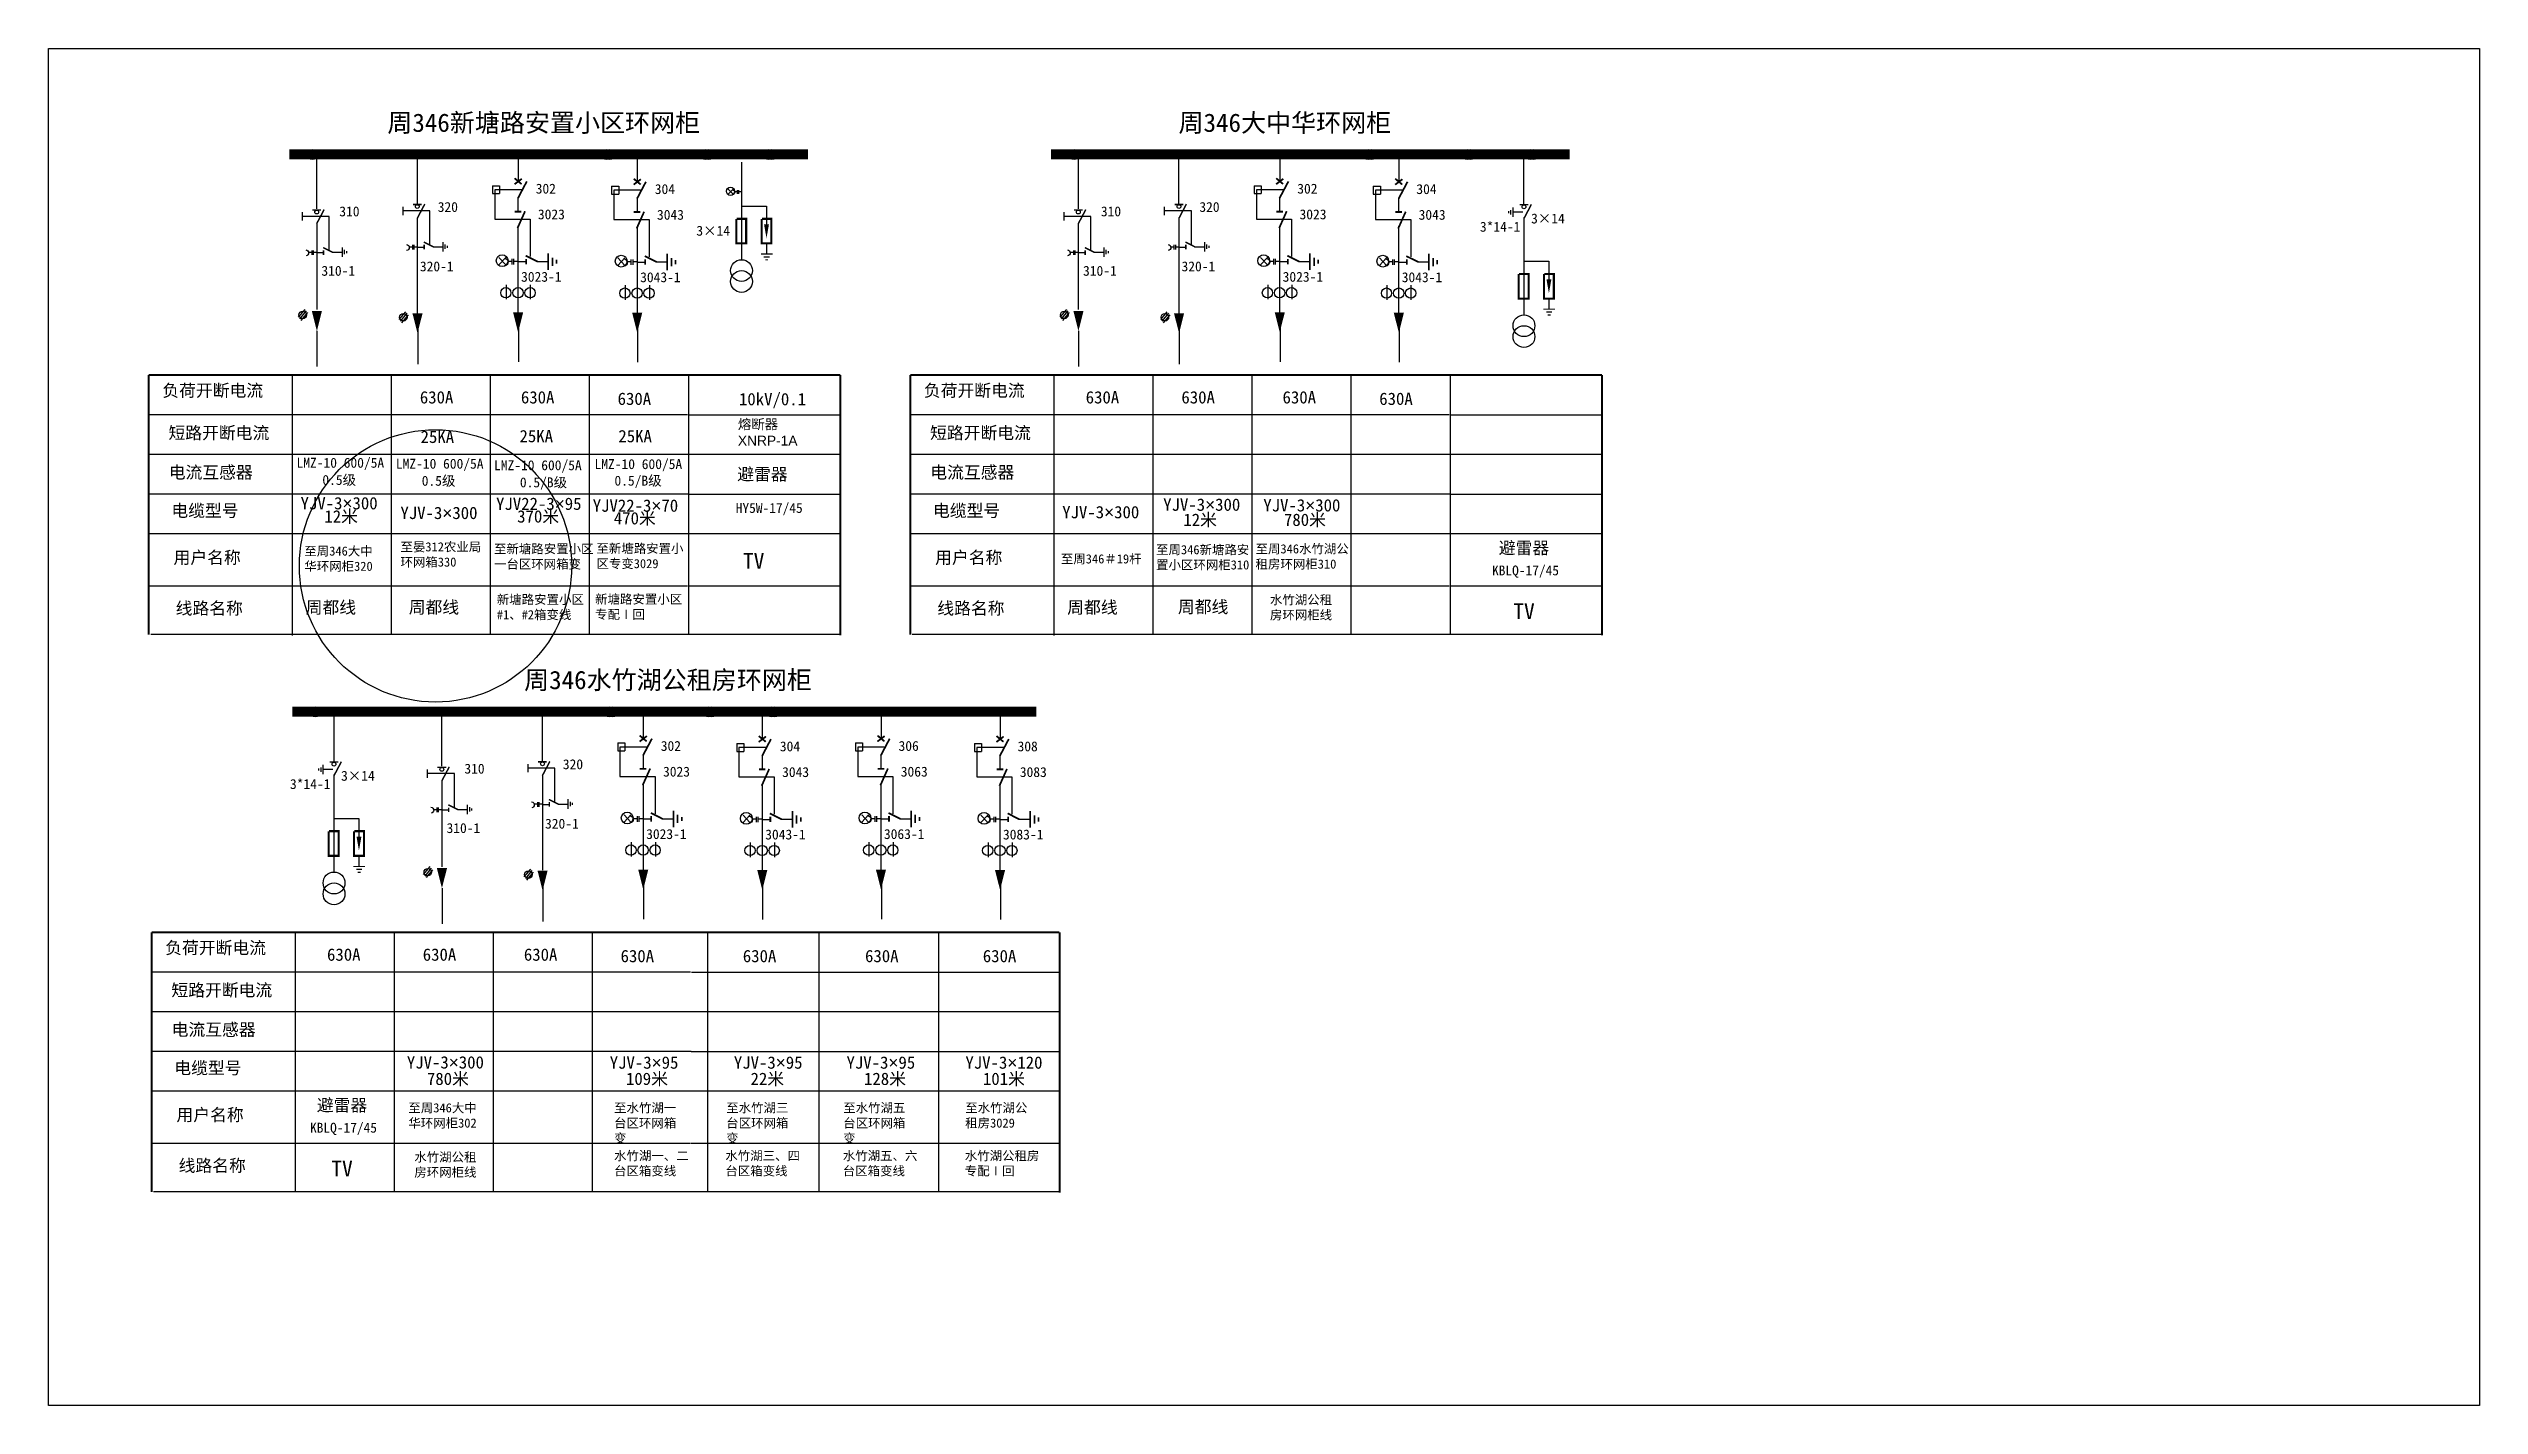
# Model space of a CAD drawing. Extents: x 131 to 517, y -365 to -150.
import ezdxf

# ---------------------------------------------------------------- set-up
doc = ezdxf.new("R2010")
doc.units = 0
doc.header["$LTSCALE"] = 0.774411
doc.linetypes.add('ACAD_ISO02W100', pattern=[15, 12, -3])
doc.layers.get('0').update_dxf_attribs({"linetype": 'CONTINUOUS'})
doc.layers.add('1', color=7, linetype='CONTINUOUS')
doc.styles.get("Standard").update_dxf_attribs({"font": '', "height": 2.5})
doc.styles.add('字体', font='', dxfattribs={"height": 2.5})
doc.styles.get('Standard').set_extended_font_data('SimSun')
doc.styles.get('字体').set_extended_font_data('KaiTi_GB2312')

# ---------------------------------------------------------------- blocks, each defined once
blk = doc.blocks.new('JD')
for points in [[(-2, 0.2), (-2, -0.2), (2, 0.2), (2, -0.2)], [(1, -1.2), (1, -0.8), (-1, -1.2), (-1, -0.8)], [(-0.5, -1.8), (-0.5, -2.2), (0.5, -1.8), (0.5, -2.2)]]:
    blk.add_trace(points)

msp = doc.modelspace()

# ---------------------------------------------------------------- linework, layer by layer
at = {"color": 0, "linetype": 'Continuous'}
for p, q in [((173.85, -175.02), (173.85, -167.04)), ((205.86, -170.58), (205.86, -167.09)), ((224.76, -170.65), (224.76, -167.16)), ((294.72, -175.02), (294.72, -167.04)), ((326.74, -170.58), (326.74, -167.09)), ((345.63, -170.65), (345.63, -167.16)), ((239.91, -171.86), (239.15, -172.68)), ((239.15, -171.86), (239.91, -172.68)), ((363.04, -175.7), (363.04, -175.38)), ((363.38, -175.9), (363.38, -175.21)), ((363.73, -176.28), (363.73, -174.79)), ((177.87, -181.13), (177.87, -182.63)), ((193.84, -180.27), (193.84, -181.76)), ((194.18, -180.65), (194.18, -181.34)), ((194.53, -180.85), (194.53, -181.17)), ((298.74, -181.13), (298.74, -182.63)), ((314.71, -180.27), (314.71, -181.76)), ((315.06, -180.65), (315.06, -181.34)), ((315.4, -180.85), (315.4, -181.17)), ((178.21, -181.52), (178.21, -182.21)), ((178.56, -181.72), (178.56, -182.04)), ((203.84, -182.73), (202.76, -183.9)), ((202.76, -182.73), (203.84, -183.9)), ((221.65, -182.8), (222.74, -183.97)), ((222.74, -182.8), (221.65, -183.97)), ((299.09, -181.52), (299.09, -182.21)), ((299.43, -181.72), (299.43, -182.04)), ((324.72, -182.73), (323.63, -183.9)), ((323.63, -182.73), (324.72, -183.9)), ((342.53, -182.8), (343.61, -183.97)), ((343.61, -182.8), (342.53, -183.97)), ((173.87, -194.38), (173.87, -200)), ((189.86, -194.04), (189.86, -199.66)), ((205.86, -193.67), (205.86, -199.29)), ((224.76, -193.74), (224.76, -199.36)), ((294.75, -194.38), (294.75, -200)), ((310.74, -194.04), (310.74, -199.66)), ((326.74, -193.67), (326.74, -199.29)), ((345.63, -193.74), (345.63, -199.36)), ((147.16, -207.66), (232.69, -207.66)), ((232.83, -207.69), (256.83, -207.69)), ((268.04, -207.66), (353.57, -207.66)), ((353.71, -207.69), (377.7, -207.69)), ((147.16, -213.95), (232.78, -213.95)), ((232.83, -213.95), (256.82, -213.95)), ((268.04, -213.95), (353.66, -213.95)), ((353.7, -213.95), (377.69, -213.95)), ((147.16, -220.24), (232.8, -220.24)), ((232.83, -220.28), (256.82, -220.28)), ((268.04, -220.24), (353.67, -220.24)), ((353.7, -220.28), (377.69, -220.28)), ((147.16, -226.53), (256.94, -226.53)), ((268.04, -226.53), (377.82, -226.53)), ((147.16, -234.82), (232.69, -234.82)), ((232.81, -234.83), (256.8, -234.83)), ((268.04, -234.82), (353.57, -234.82)), ((353.68, -234.83), (377.67, -234.83)), ((147.49, -242.49), (256.94, -242.49)), ((268.36, -242.49), (377.82, -242.49)), ((193.7, -263.47), (193.7, -255.49)), ((225.72, -259.04), (225.72, -255.54)), ((244.61, -259.11), (244.61, -255.61)), ((263.45, -259.04), (263.45, -255.54)), ((282.35, -259.11), (282.35, -255.61)), ((174.17, -264.15), (174.17, -263.83)), ((174.52, -264.35), (174.52, -263.66)), ((174.86, -264.73), (174.86, -263.24)), ((197.72, -269.58), (197.72, -271.08)), ((198.07, -269.97), (198.07, -270.66)), ((213.69, -268.72), (213.69, -270.21)), ((214.04, -269.1), (214.04, -269.8)), ((214.38, -269.3), (214.38, -269.62)), ((198.41, -270.17), (198.41, -270.49)), ((223.7, -271.18), (222.61, -272.35)), ((222.61, -271.18), (223.7, -272.35)), ((241.51, -271.25), (242.59, -272.42)), ((242.59, -271.25), (241.51, -272.42)), ((261.43, -271.18), (260.34, -272.35)), ((260.34, -271.18), (261.43, -272.35)), ((279.24, -271.25), (280.33, -272.42)), ((280.33, -271.25), (279.24, -272.42)), ((193.73, -282.83), (193.73, -288.46)), ((209.72, -282.49), (209.72, -288.11)), ((225.72, -282.12), (225.72, -287.74)), ((244.61, -282.19), (244.61, -287.81)), ((263.45, -282.12), (263.45, -287.74)), ((282.35, -282.19), (282.35, -287.81)), ((147.63, -296.11), (233.16, -296.11)), ((233.3, -296.14), (291.75, -296.14)), ((147.63, -302.4), (233.25, -302.4)), ((233.29, -302.4), (291.75, -302.4)), ((147.63, -308.69), (233.26, -308.69)), ((233.29, -308.73), (291.75, -308.73)), ((147.63, -314.98), (291.75, -314.98)), ((147.63, -323.27), (233.16, -323.27)), ((233.27, -323.28), (291.75, -323.28)), ((147.95, -330.94), (291.6, -330.94))]:
    msp.add_line(p, q, dxfattribs=at)
at = {"color": 0}
for p, q in [((189.76, -167), (189.76, -174.28)), ((241.23, -167.6), (241.23, -183.15)), ((310.63, -167), (310.63, -174.28)), ((365.39, -167.04), (365.39, -174.32)), ((201.74, -171.33), (201.74, -172.59)), ((201.74, -171.33), (202.87, -171.33)), ((201.74, -172.59), (202.87, -172.59)), ((206.34, -171.98), (202.1, -171.98)), ((202.1, -171.98), (202.1, -176.62)), ((202.87, -171.33), (202.87, -172.59)), ((205.77, -173.25), (205.77, -175.36)), ((220.64, -171.4), (221.77, -171.4)), ((220.64, -171.4), (220.64, -172.65)), ((220.64, -172.65), (221.77, -172.65)), ((221, -172.05), (221, -176.69)), ((225.23, -172.05), (221, -172.05)), ((221.77, -171.4), (221.77, -172.65)), ((224.67, -173.32), (224.67, -175.43)), ((322.62, -171.33), (322.62, -172.59)), ((322.62, -171.33), (323.75, -171.33)), ((322.62, -172.59), (323.75, -172.59)), ((327.21, -171.98), (322.98, -171.98)), ((322.98, -171.98), (322.98, -176.62)), ((323.75, -171.33), (323.75, -172.59)), ((326.64, -173.25), (326.64, -175.36)), ((341.51, -171.4), (342.65, -171.4)), ((341.51, -171.4), (341.51, -172.65)), ((341.51, -172.65), (342.65, -172.65)), ((341.87, -172.05), (341.87, -176.69)), ((346.11, -172.05), (341.87, -172.05)), ((342.65, -171.4), (342.65, -172.65)), ((345.54, -173.32), (345.54, -175.43)), ((173.83, -177.29), (173.83, -190.99)), ((189.8, -176.43), (189.8, -191.54)), ((202.1, -176.62), (207.69, -176.62)), ((207.69, -176.62), (207.69, -182.56)), ((221, -176.69), (226.58, -176.69)), ((226.58, -176.69), (226.58, -182.63)), ((241.21, -174.58), (245.22, -174.58)), ((245.22, -174.58), (245.22, -177.51)), ((294.71, -177.29), (294.71, -190.99)), ((310.68, -176.43), (310.68, -191.54)), ((322.98, -176.62), (328.56, -176.62)), ((328.56, -176.62), (328.56, -182.56)), ((341.87, -176.69), (347.46, -176.69)), ((347.46, -176.69), (347.46, -182.63)), ((365.25, -175.51), (363.77, -175.51)), ((365.41, -176.35), (365.41, -191.89)), ((189.8, -181.07), (190.89, -181.07)), ((192.31, -181.04), (193.8, -181.04)), ((205.77, -177.7), (205.77, -191.51)), ((224.67, -177.77), (224.67, -191.58)), ((245.22, -180.59), (245.22, -182.11)), ((310.68, -181.07), (311.77, -181.07)), ((313.19, -181.04), (314.67, -181.04)), ((326.64, -177.7), (326.64, -191.51)), ((345.54, -177.77), (345.54, -191.58)), ((173.83, -181.93), (174.92, -181.93)), ((176.34, -181.9), (177.83, -181.9)), ((205.77, -183.38), (207.08, -183.38)), ((208.78, -183.34), (210.56, -183.34)), ((224.67, -183.44), (225.97, -183.44)), ((227.68, -183.41), (229.46, -183.41)), ((294.71, -181.93), (295.8, -181.93)), ((297.22, -181.9), (298.7, -181.9)), ((326.64, -183.38), (327.95, -183.38)), ((329.66, -183.34), (331.43, -183.34)), ((345.54, -183.44), (346.85, -183.44)), ((348.55, -183.41), (350.33, -183.41)), ((365.39, -183.33), (369.4, -183.33)), ((369.4, -183.33), (369.4, -186.26)), ((203.89, -187.06), (203.89, -189.36)), ((207.73, -187.06), (207.73, -189.36)), ((222.79, -187.13), (222.79, -189.43)), ((226.63, -187.13), (226.63, -189.43)), ((324.77, -187.06), (324.77, -189.36)), ((328.6, -187.06), (328.6, -189.36)), ((343.66, -187.13), (343.66, -189.43)), ((347.5, -187.13), (347.5, -189.43)), ((171.93, -190.95), (170.89, -192.2)), ((172.17, -191.2), (171.12, -192.45)), ((172.37, -191.45), (171.33, -192.7)), ((187.91, -191.33), (186.86, -192.58)), ((188.14, -191.57), (187.09, -192.82)), ((188.34, -191.83), (187.3, -193.08)), ((292.81, -190.95), (291.77, -192.2)), ((293.04, -191.2), (292, -192.45)), ((293.25, -191.45), (292.2, -192.7)), ((308.78, -191.33), (307.74, -192.58)), ((309.01, -191.57), (307.97, -192.82)), ((309.22, -191.83), (308.17, -193.08)), ((369.4, -189.34), (369.4, -190.85)), ((169.93, -201.37), (169.93, -242.74)), ((169.93, -201.37), (169.93, -242.48)), ((185.65, -201.37), (185.65, -242.47)), ((201.38, -201.37), (201.38, -242.47)), ((217.1, -201.37), (217.1, -220.25)), ((232.83, -201.37), (232.83, -242.44)), ((290.8, -201.37), (290.8, -242.74)), ((290.8, -201.37), (290.8, -242.48)), ((306.53, -201.37), (306.53, -242.47)), ((322.25, -201.37), (322.25, -242.47)), ((337.98, -201.37), (337.98, -220.25)), ((353.7, -201.37), (353.7, -242.44)), ((217.1, -220.25), (217.1, -242.47)), ((337.98, -220.25), (337.98, -242.47)), ((176.53, -255.49), (176.53, -262.77)), ((209.61, -255.45), (209.61, -262.73)), ((221.6, -259.78), (221.6, -261.04)), ((221.6, -259.78), (222.73, -259.78)), ((221.6, -261.04), (222.73, -261.04)), ((226.19, -260.43), (221.96, -260.43)), ((221.96, -260.43), (221.96, -265.08)), ((222.73, -259.78), (222.73, -261.04)), ((225.62, -261.7), (225.62, -263.82)), ((240.49, -259.85), (241.63, -259.85)), ((240.49, -259.85), (240.49, -261.11)), ((240.49, -261.11), (241.63, -261.11)), ((240.85, -260.5), (240.85, -265.15)), ((245.09, -260.5), (240.85, -260.5)), ((241.63, -259.85), (241.63, -261.11)), ((244.52, -261.77), (244.52, -263.89)), ((259.33, -259.78), (259.33, -261.04)), ((259.33, -259.78), (260.46, -259.78)), ((259.33, -261.04), (260.46, -261.04)), ((263.92, -260.43), (259.69, -260.43)), ((259.69, -260.43), (259.69, -265.08)), ((260.46, -259.78), (260.46, -261.04)), ((263.36, -261.7), (263.36, -263.82)), ((278.23, -259.85), (279.36, -259.85)), ((278.23, -259.85), (278.23, -261.11)), ((278.23, -261.11), (279.36, -261.11)), ((278.59, -260.5), (278.59, -265.15)), ((282.82, -260.5), (278.59, -260.5)), ((279.36, -259.85), (279.36, -261.11)), ((282.25, -261.77), (282.25, -263.89)), ((176.39, -263.96), (174.91, -263.96)), ((176.54, -264.8), (176.54, -280.34)), ((193.69, -265.74), (193.69, -279.44)), ((209.66, -264.88), (209.66, -279.99)), ((221.96, -265.08), (227.54, -265.08)), ((225.62, -266.16), (225.62, -279.96)), ((227.54, -265.08), (227.54, -271.02)), ((240.85, -265.15), (246.44, -265.15)), ((246.44, -265.15), (246.44, -271.09)), ((259.69, -265.08), (265.27, -265.08)), ((263.36, -266.16), (263.36, -279.96)), ((265.27, -265.08), (265.27, -271.02)), ((278.59, -265.15), (284.17, -265.15)), ((284.17, -265.15), (284.17, -271.09)), ((209.66, -269.52), (210.75, -269.52)), ((212.17, -269.49), (213.65, -269.49)), ((244.52, -266.23), (244.52, -280.03)), ((282.25, -266.23), (282.25, -280.03)), ((176.53, -271.78), (180.54, -271.78)), ((180.54, -271.78), (180.54, -274.71)), ((193.69, -270.38), (194.78, -270.38)), ((196.2, -270.35), (197.68, -270.35)), ((225.62, -271.83), (226.93, -271.83)), ((228.63, -271.79), (230.41, -271.79)), ((244.52, -271.9), (245.83, -271.9)), ((247.53, -271.86), (249.31, -271.86)), ((263.36, -271.83), (264.66, -271.83)), ((266.37, -271.79), (268.15, -271.79)), ((282.25, -271.9), (283.56, -271.9)), ((285.26, -271.86), (287.04, -271.86)), ((223.75, -275.51), (223.75, -277.81)), ((227.58, -275.51), (227.58, -277.81)), ((242.64, -275.58), (242.64, -277.88)), ((246.48, -275.58), (246.48, -277.88)), ((261.48, -275.51), (261.48, -277.81)), ((265.31, -275.51), (265.31, -277.81)), ((280.38, -275.58), (280.38, -277.88)), ((284.21, -275.58), (284.21, -277.88)), ((180.54, -277.79), (180.54, -279.3)), ((191.79, -279.4), (190.75, -280.65)), ((192.02, -279.65), (190.98, -280.9)), ((192.23, -279.91), (191.18, -281.15)), ((207.76, -279.78), (206.72, -281.03)), ((207.99, -280.02), (206.95, -281.27)), ((208.2, -280.28), (207.15, -281.53)), ((170.39, -289.82), (170.39, -330.94)), ((170.39, -289.82), (170.39, -330.93)), ((186.12, -289.82), (186.12, -330.92)), ((201.84, -289.82), (201.84, -330.92)), ((217.56, -289.82), (217.56, -308.7)), ((235.88, -289.82), (235.88, -330.89)), ((253.55, -289.82), (253.55, -330.89)), ((272.52, -289.82), (272.52, -330.89)), ((217.56, -308.7), (217.56, -330.92))]:
    msp.add_line(p, q, dxfattribs=at)
at = {"color": 0, "linetype": 'Continuous'}
msp.add_lwpolyline([(131.28, -149.57), (517.07, -149.57), (517.07, -364.91), (131.28, -364.91)], close=True, dxfattribs=at)
at = {"color": 0}
for points, const_width in [([(169.51, -166.36), (251.81, -166.36)], 1.57), ([(290.38, -166.36), (372.68, -166.36)], 1.57), ([(205.23, -171.09), (206.38, -170.23)], 0.283), ([(205.24, -170.15), (206.35, -171.07)], 0.283), ([(205.77, -173.32), (207.18, -170.64)], 0.283), ([(224.13, -171.16), (225.28, -170.3)], 0.283), ([(224.14, -170.22), (225.25, -171.14)], 0.283), ([(224.67, -173.39), (226.08, -170.71)], 0.283), ([(326.1, -171.09), (327.25, -170.23)], 0.283), ([(326.12, -170.15), (327.22, -171.07)], 0.283), ([(326.64, -173.32), (328.06, -170.64)], 0.283), ([(345, -171.16), (346.15, -170.3)], 0.283), ([(345.01, -170.22), (346.12, -171.14)], 0.283), ([(345.54, -173.39), (346.96, -170.71)], 0.283), ([(173.14, -175.18), (174.53, -175.18)], 0.236), ([(173.83, -177.35), (175.01, -175.12)], 0.236), ([(189.11, -174.31), (190.5, -174.31)], 0.236), ([(189.8, -176.49), (190.98, -174.25)], 0.236), ([(205.26, -175.44), (206.31, -175.44)], 0.283), ([(205.71, -178.05), (206.9, -175.38)], 0.283), ([(224.16, -175.51), (225.21, -175.51)], 0.283), ([(224.61, -178.12), (225.8, -175.45)], 0.283), ([(240.43, -176.59), (240.43, -180.49), (241.99, -180.49), (241.99, -176.59), (240.48, -176.59)], 0.33), ([(244.44, -176.59), (244.44, -180.49), (246, -180.49), (246, -176.59), (244.49, -176.59)], 0.33), ([(294.01, -175.18), (295.4, -175.18)], 0.236), ([(294.71, -177.35), (295.89, -175.12)], 0.236), ([(309.98, -174.31), (311.37, -174.31)], 0.236), ([(310.68, -176.49), (311.86, -174.25)], 0.236), ([(326.14, -175.44), (327.18, -175.44)], 0.283), ([(326.59, -178.05), (327.78, -175.38)], 0.283), ([(345.03, -175.51), (346.08, -175.51)], 0.283), ([(345.48, -178.12), (346.67, -175.45)], 0.283), ([(364.74, -174.35), (366.13, -174.35)], 0.236), ([(365.44, -176.53), (366.62, -174.29)], 0.236), ([(174.86, -181.15), (176.43, -181.93)], 0.236), ([(190.83, -180.28), (192.4, -181.07)], 0.236), ([(190.89, -180.71), (190.89, -181.43)], 0.236), ([(295.74, -181.15), (297.31, -181.93)], 0.236), ([(311.71, -180.28), (313.28, -181.07)], 0.236), ([(311.77, -180.71), (311.77, -181.43)], 0.236), ([(174.92, -181.57), (174.92, -182.3)], 0.236), ([(207, -182.43), (208.89, -183.38)], 0.283), ([(207.08, -182.94), (207.08, -183.81)], 0.283), ([(225.9, -182.5), (227.79, -183.44)], 0.283), ([(225.97, -183.01), (225.97, -183.88)], 0.283), ([(295.8, -181.57), (295.8, -182.3)], 0.236), ([(327.88, -182.43), (329.76, -183.38)], 0.283), ([(327.95, -182.94), (327.95, -183.81)], 0.283), ([(346.77, -182.5), (348.66, -183.44)], 0.283), ([(346.85, -183.01), (346.85, -183.88)], 0.283), ([(364.61, -185.33), (364.61, -189.24), (366.17, -189.24), (366.17, -185.33), (364.66, -185.33)], 0.33), ([(368.62, -185.33), (368.62, -189.24), (370.18, -189.24), (370.18, -185.33), (368.67, -185.33)], 0.33), ([(169.97, -254.81), (288.05, -254.81)], 1.57), ([(225.09, -258.6), (226.2, -259.52)], 0.283), ([(262.83, -258.6), (263.94, -259.52)], 0.283), ([(225.08, -259.55), (226.23, -258.68)], 0.283), ([(225.62, -261.77), (227.04, -259.09)], 0.283), ([(243.98, -259.62), (245.13, -258.75)], 0.283), ([(243.99, -258.67), (245.1, -259.59)], 0.283), ([(244.52, -261.84), (245.93, -259.16)], 0.283), ([(262.82, -259.55), (263.97, -258.68)], 0.283), ([(263.36, -261.77), (264.77, -259.09)], 0.283), ([(281.71, -259.62), (282.86, -258.75)], 0.283), ([(281.72, -258.67), (282.83, -259.59)], 0.283), ([(282.25, -261.84), (283.67, -259.16)], 0.283), ([(175.88, -262.8), (177.27, -262.8)], 0.236), ([(176.57, -264.98), (177.75, -262.74)], 0.236), ([(192.99, -263.63), (194.38, -263.63)], 0.236), ([(193.69, -265.8), (194.87, -263.57)], 0.236), ([(208.96, -262.76), (210.35, -262.76)], 0.236), ([(209.66, -264.94), (210.84, -262.7)], 0.236), ([(225.11, -263.89), (226.16, -263.89)], 0.283), ([(225.56, -266.5), (226.76, -263.83)], 0.283), ([(244.01, -263.96), (245.06, -263.96)], 0.283), ([(244.46, -266.57), (245.65, -263.9)], 0.283), ([(262.85, -263.89), (263.9, -263.89)], 0.283), ([(263.3, -266.5), (264.49, -263.83)], 0.283), ([(281.74, -263.96), (282.79, -263.96)], 0.283), ([(282.19, -266.57), (283.38, -263.9)], 0.283), ([(194.72, -269.6), (196.29, -270.38)], 0.236), ([(194.78, -270.02), (194.78, -270.75)], 0.236), ([(210.69, -268.73), (212.26, -269.52)], 0.236), ([(210.75, -269.16), (210.75, -269.88)], 0.236), ([(175.75, -273.78), (175.75, -277.69), (177.31, -277.69), (177.31, -273.78), (175.79, -273.78)], 0.33), ([(179.75, -273.78), (179.75, -277.69), (181.32, -277.69), (181.32, -273.78), (179.8, -273.78)], 0.33), ([(226.86, -270.88), (228.74, -271.83)], 0.283), ([(226.93, -271.39), (226.93, -272.26)], 0.283), ([(245.75, -270.95), (247.64, -271.9)], 0.283), ([(245.83, -271.46), (245.83, -272.33)], 0.283), ([(264.59, -270.88), (266.48, -271.83)], 0.283), ([(264.66, -271.39), (264.66, -272.26)], 0.283), ([(283.49, -270.95), (285.37, -271.9)], 0.283), ([(283.56, -271.46), (283.56, -272.33)], 0.283)]:
    msp.add_lwpolyline(points, dxfattribs=dict(at, const_width=const_width))
for points in [[(171.51, -175.53), (171.51, -176.85)], [(187.48, -174.67), (187.48, -175.98)], [(292.39, -175.53), (292.39, -176.85)], [(308.36, -174.67), (308.36, -175.98)], [(189.01, -181.06), (188.51, -181.06)], [(189.01, -180.73), (189.01, -181.44)], [(189.23, -180.73), (189.23, -181.44)], [(189.8, -181.06), (189.23, -181.06)], [(309.89, -181.06), (309.39, -181.06)], [(309.89, -180.73), (309.89, -181.44)], [(310.11, -180.73), (310.11, -181.44)], [(310.68, -181.06), (310.11, -181.06)], [(173.04, -181.92), (172.54, -181.92)], [(173.04, -181.59), (173.04, -182.31)], [(173.26, -181.59), (173.26, -182.31)], [(173.83, -181.92), (173.26, -181.92)], [(204.82, -183.36), (204.22, -183.36)], [(204.82, -182.96), (204.82, -183.82)], [(205.08, -182.96), (205.08, -183.82)], [(205.77, -183.36), (205.08, -183.36)], [(223.71, -183.43), (223.12, -183.43)], [(223.71, -183.03), (223.71, -183.89)], [(223.98, -183.03), (223.98, -183.89)], [(224.66, -183.43), (223.98, -183.43)], [(293.92, -181.92), (293.42, -181.92)], [(293.92, -181.59), (293.92, -182.31)], [(294.14, -181.59), (294.14, -182.31)], [(294.71, -181.92), (294.14, -181.92)], [(325.69, -183.36), (325.1, -183.36)], [(325.69, -182.96), (325.69, -183.82)], [(325.96, -182.96), (325.96, -183.82)], [(326.64, -183.36), (325.96, -183.36)], [(344.59, -183.43), (343.99, -183.43)], [(344.59, -183.03), (344.59, -183.89)], [(344.85, -183.03), (344.85, -183.89)], [(345.54, -183.43), (344.85, -183.43)], [(191.37, -263.98), (191.37, -265.3)], [(207.34, -263.12), (207.34, -264.43)], [(192.89, -270.04), (192.89, -270.76)], [(193.12, -270.04), (193.12, -270.76)], [(208.86, -269.51), (208.37, -269.51)], [(208.86, -269.18), (208.86, -269.89)], [(209.09, -269.18), (209.09, -269.89)], [(209.66, -269.51), (209.09, -269.51)], [(192.89, -270.37), (192.4, -270.37)], [(193.69, -270.37), (193.12, -270.37)], [(224.67, -271.81), (224.07, -271.81)], [(224.67, -271.41), (224.67, -272.27)], [(224.94, -271.41), (224.94, -272.27)], [(225.62, -271.81), (224.94, -271.81)], [(243.57, -271.88), (242.97, -271.88)], [(243.57, -271.48), (243.57, -272.34)], [(243.83, -271.48), (243.83, -272.34)], [(244.52, -271.88), (243.83, -271.88)], [(262.4, -271.81), (261.81, -271.81)], [(262.4, -271.41), (262.4, -272.27)], [(262.67, -271.41), (262.67, -272.27)], [(263.35, -271.81), (262.67, -271.81)], [(281.3, -271.88), (280.7, -271.88)], [(281.3, -271.48), (281.3, -272.34)], [(281.57, -271.48), (281.57, -272.34)], [(282.25, -271.88), (281.57, -271.88)]]:
    msp.add_lwpolyline(points, dxfattribs=at)
at = {"color": 0, "linetype": 'ACAD_ISO02W100'}
for points in [[(175.82, -181.56), (175.82, -176.19), (171.51, -176.19)], [(191.79, -180.7), (191.79, -175.32), (187.48, -175.32)], [(296.7, -181.56), (296.7, -176.19), (292.39, -176.19)], [(312.67, -180.7), (312.67, -175.32), (308.36, -175.32)], [(195.68, -270.01), (195.68, -264.64), (191.37, -264.64)], [(211.65, -269.15), (211.65, -263.77), (207.34, -263.77)]]:
    msp.add_lwpolyline(points, dxfattribs=at)
at = {"color": 0}
for points, format in [([(245.22, -177.47, 0.771, 0, 0), (245.22, -179.66, 0, 0, 0)], "xyseb"), ([(188.09, -180.65, -0.877934), (188.11, -181.61)], "xyb"), ([(308.97, -180.65, -0.877934), (308.98, -181.61)], "xyb"), ([(172.12, -181.52, -0.877934), (172.14, -182.47)], "xyb"), ([(203.71, -182.88, -0.877934), (203.74, -184.02)], "xyb"), ([(222.61, -182.95, -0.877934), (222.63, -184.09)], "xyb"), ([(293, -181.52, -0.877934), (293.01, -182.47)], "xyb"), ([(324.59, -182.88, -0.877934), (324.61, -184.02)], "xyb"), ([(343.48, -182.95, -0.877934), (343.51, -184.09)], "xyb"), ([(369.4, -186.21, 0.771, 0, 0), (369.4, -188.41, 0, 0, 0)], "xyseb"), ([(173.86, -191.19, 1.61, 0, 0), (173.86, -194.39, 0, 0, 0)], "xyseb"), ([(189.83, -191.57, 1.61, 0, 0), (189.83, -194.76, 0, 0, 0)], "xyseb"), ([(205.8, -191.41, 1.61, 0, 0), (205.8, -194.6, 0, 0, 0)], "xyseb"), ([(224.7, -191.48, 1.61, 0, 0), (224.7, -194.67, 0, 0, 0)], "xyseb"), ([(294.73, -191.19, 1.61, 0, 0), (294.73, -194.39, 0, 0, 0)], "xyseb"), ([(310.7, -191.57, 1.61, 0, 0), (310.7, -194.76, 0, 0, 0)], "xyseb"), ([(326.68, -191.41, 1.61, 0, 0), (326.68, -194.6, 0, 0, 0)], "xyseb"), ([(345.58, -191.48, 1.61, 0, 0), (345.58, -194.67, 0, 0, 0)], "xyseb"), ([(191.97, -269.97, -0.877934), (191.99, -270.92)], "xyb"), ([(207.94, -269.1, -0.877934), (207.96, -270.06)], "xyb"), ([(223.57, -271.33, -0.877934), (223.59, -272.47)], "xyb"), ([(242.46, -271.4, -0.877934), (242.49, -272.54)], "xyb"), ([(261.3, -271.33, -0.877934), (261.32, -272.47)], "xyb"), ([(280.2, -271.4, -0.877934), (280.22, -272.54)], "xyb"), ([(180.54, -274.66, 0.771, 0, 0), (180.54, -276.86, 0, 0, 0)], "xyseb"), ([(193.71, -279.64, 1.61, 0, 0), (193.71, -282.84, 0, 0, 0)], "xyseb"), ([(209.68, -280.02, 1.61, 0, 0), (209.68, -283.21, 0, 0, 0)], "xyseb"), ([(225.66, -279.86, 1.61, 0, 0), (225.66, -283.05, 0, 0, 0)], "xyseb"), ([(244.55, -279.93, 1.61, 0, 0), (244.55, -283.12, 0, 0, 0)], "xyseb"), ([(263.39, -279.86, 1.61, 0, 0), (263.39, -283.05, 0, 0, 0)], "xyseb"), ([(282.29, -279.93, 1.61, 0, 0), (282.29, -283.12, 0, 0, 0)], "xyseb")]:
    msp.add_lwpolyline(points, format=format, dxfattribs=at)
at = {"color": 0, "linetype": 'Continuous', "const_width": 0.302}
for points in [[(147.16, -201.37), (147.16, -242.57)], [(169.93, -201.37), (147.16, -201.37)], [(256.94, -201.37), (169.93, -201.37)], [(256.94, -242.68), (256.94, -201.37)], [(268.04, -201.37), (268.04, -242.57)], [(290.8, -201.37), (268.04, -201.37)], [(377.82, -201.37), (290.8, -201.37)], [(377.82, -242.68), (377.82, -201.37)], [(147.63, -289.82), (147.63, -331.02)], [(170.39, -289.82), (147.63, -289.82)], [(291.72, -289.82), (170.39, -289.82)], [(291.75, -331.13), (291.75, -289.82)]]:
    msp.add_lwpolyline(points, dxfattribs=at)
at = {"color": 0}
for centre, radius in [((173.15, -166.38), 0.783), ((219.84, -166.38), 0.783), ((220.33, -166.38), 0.783), ((235.57, -166.38), 0.783), ((236.05, -166.38), 0.783), ((245.57, -166.38), 0.783), ((246.06, -166.38), 0.783), ((294.03, -166.38), 0.783), ((340.72, -166.38), 0.783), ((341.2, -166.38), 0.783), ((356.44, -166.38), 0.783), ((356.93, -166.38), 0.783), ((366.45, -166.38), 0.783), ((366.93, -166.38), 0.783), ((173.83, -175.51), 0.302), ((189.8, -174.64), 0.302), ((294.71, -175.51), 0.302), ((310.68, -174.64), 0.302), ((365.44, -174.68), 0.302), ((241.26, -184.8), 1.73), ((241.26, -186.53), 1.73), ((203.85, -188.31), 0.817), ((205.79, -188.31), 0.817), ((207.69, -188.31), 0.817), ((222.75, -188.38), 0.817), ((224.69, -188.38), 0.817), ((226.58, -188.38), 0.817), ((324.73, -188.31), 0.817), ((326.66, -188.31), 0.817), ((328.56, -188.31), 0.817), ((343.62, -188.38), 0.817), ((345.56, -188.38), 0.817), ((347.46, -188.38), 0.817), ((171.61, -191.83), 0.596), ((187.58, -192.2), 0.596), ((292.48, -191.83), 0.596), ((308.45, -192.2), 0.596), ((365.44, -193.55), 1.73), ((365.44, -195.28), 1.73), ((173.62, -254.83), 0.783), ((220.31, -254.83), 0.783), ((220.79, -254.83), 0.783), ((236.03, -254.83), 0.783), ((236.52, -254.83), 0.783), ((246.04, -254.83), 0.783), ((246.52, -254.83), 0.783), ((176.57, -263.13), 0.302), ((193.69, -263.96), 0.302), ((209.66, -263.09), 0.302), ((223.71, -276.77), 0.817), ((225.64, -276.77), 0.817), ((227.54, -276.77), 0.817), ((242.6, -276.84), 0.817), ((244.54, -276.84), 0.817), ((246.44, -276.84), 0.817), ((261.44, -276.77), 0.817), ((263.38, -276.77), 0.817), ((265.27, -276.77), 0.817), ((280.33, -276.84), 0.817), ((282.27, -276.84), 0.817), ((284.17, -276.84), 0.817), ((176.58, -282), 1.73), ((191.46, -280.28), 0.596), ((207.43, -280.66), 0.596), ((176.58, -283.73), 1.73)]:
    msp.add_circle(centre, radius, dxfattribs=at)
at = {"color": 0, "linetype": 'Continuous'}
for centre, radius in [((239.5, -172.21), 0.653), ((203.26, -183.23), 0.933), ((222.16, -183.3), 0.933), ((324.13, -183.23), 0.933), ((343.03, -183.3), 0.933), ((223.11, -271.68), 0.933), ((242.01, -271.75), 0.933), ((260.84, -271.68), 0.933), ((279.74, -271.75), 0.933)]:
    msp.add_circle(centre, radius, dxfattribs=at)
at = {"color": 1, "linetype": 'Continuous'}
msp.add_circle((192.69, -231.67), 21.61, dxfattribs=at)
at = {"layer": '1', "color": 0}
for points in [[(239.81, -171.96, -0.877934), (239.83, -172.76)], [(239.81, -171.97, -0.877934), (239.83, -172.77)], [(203.71, -182.86, -0.877934), (203.73, -184.01)], [(222.61, -182.93, -0.877934), (222.63, -184.08)], [(324.59, -182.86, -0.877934), (324.61, -184.01)], [(343.48, -182.93, -0.877934), (343.5, -184.08)], [(223.56, -271.31, -0.877934), (223.59, -272.46)], [(242.46, -271.38, -0.877934), (242.48, -272.53)], [(261.3, -271.31, -0.877934), (261.32, -272.46)], [(280.19, -271.38, -0.877934), (280.22, -272.53)]]:
    msp.add_lwpolyline(points, format="xyb", dxfattribs=at)
for points in [[(240.59, -172.31), (240.17, -172.31)], [(240.59, -172.03), (240.59, -172.63)], [(240.77, -172.03), (240.77, -172.63)], [(241.25, -172.31), (240.77, -172.31)]]:
    msp.add_lwpolyline(points, dxfattribs=at)

# ---------------------------------------------------------------- block references
at = {"color": 0, "xscale": 0.6604415997862816, "yscale": 0.6604415997862816, "zscale": 0.6604416, "rotation": 90}
for p in [(210.58, -183.39), (229.48, -183.46), (331.46, -183.39), (350.36, -183.46), (230.44, -271.84), (249.33, -271.91), (268.17, -271.84), (287.07, -271.91)]:
    msp.add_blockref('JD', p, dxfattribs=at)
at = {"color": 0, "xscale": 0.4623091199900955, "yscale": 0.4623091202229261, "zscale": 0.4623091199999998}
for p in [(245.25, -182.18), (369.43, -190.92), (180.56, -279.37)]:
    msp.add_blockref('JD', p, dxfattribs=at)

# ---------------------------------------------------------------- texts
at = {"color": 0}
for s, height, p in [('302', 1.572, (208.59, -172.58)), ('304', 1.572, (227.49, -172.65)), ('302', 1.572, (329.46, -172.58)), ('304', 1.572, (348.36, -172.65)), ('310', 1.572, (177.42, -176.19)), ('320', 1.572, (193.04, -175.49)), ('3023', 1.572, (208.94, -176.66)), ('3043', 1.572, (227.84, -176.73)), ('310', 1.572, (298.29, -176.19)), ('320', 1.572, (313.92, -175.49)), ('3023', 1.572, (329.82, -176.66)), ('3043', 1.572, (348.72, -176.73)), ('3*14-1', 1.572, (358.45, -178.63)), ('3×14', 1.572, (366.57, -177.32)), ('3×14', 1.572, (234.09, -179.26)), ('310-1', 1.572, (174.58, -185.62)), ('320-1', 1.572, (190.21, -184.92)), ('3023-1', 1.572, (206.27, -186.57)), ('3043-1', 1.572, (225.17, -186.64)), ('310-1', 1.572, (295.46, -185.62)), ('320-1', 1.572, (311.09, -184.92)), ('3023-1', 1.572, (327.14, -186.57)), ('3043-1', 1.572, (346.04, -186.64)), ('630A', 1.955, (190.2, -205.89)), ('630A', 1.955, (206.24, -205.89)), ('630A', 1.955, (221.59, -206.12)), ('10kV/0.1', 1.955, (240.85, -206.18)), ('630A', 1.955, (295.88, -205.89)), ('630A', 1.955, (311.07, -205.89)), ('630A', 1.955, (327.12, -205.89)), ('630A', 1.955, (342.47, -206.12)), ('25KA', 1.955, (190.32, -212.16)), ('25KA', 1.955, (206.02, -212.05)), ('25KA', 1.955, (221.71, -212.05)), ('HY5W-17/45', 1.562, (240.34, -223.26)), ('KBLQ-17/45', 1.562, (360.37, -233.17)), ('302', 1.572, (228.44, -261.03)), ('304', 1.572, (247.34, -261.1)), ('306', 1.572, (266.18, -261.03)), ('308', 1.572, (285.07, -261.1)), ('3*14-1', 1.572, (169.59, -267.08)), ('3×14', 1.572, (177.7, -265.77)), ('310', 1.572, (197.27, -264.64)), ('320', 1.572, (212.9, -263.94)), ('3023', 1.572, (228.8, -265.11)), ('3043', 1.572, (247.7, -265.18)), ('3063', 1.572, (266.53, -265.11)), ('3083', 1.572, (285.43, -265.18)), ('310-1', 1.572, (194.44, -274.07)), ('320-1', 1.572, (210.07, -273.37)), ('3023-1', 1.572, (226.12, -275.02)), ('3043-1', 1.572, (245.02, -275.09)), ('3063-1', 1.572, (263.86, -275.02)), ('3083-1', 1.572, (282.75, -275.09)), ('630A', 1.955, (175.47, -294.34)), ('630A', 1.955, (190.66, -294.34)), ('630A', 1.955, (206.71, -294.34)), ('630A', 1.955, (222.06, -294.57)), ('630A', 1.955, (241.46, -294.57)), ('630A', 1.955, (260.86, -294.57)), ('630A', 1.955, (279.55, -294.57)), ('KBLQ-17/45', 1.562, (172.77, -321.62))]:
    msp.add_text(s, height=height, dxfattribs=at).set_placement(p)
at = {"color": 0, "style": '字体'}
for s, height, p in [('LMZ-10 600/5A', 1.5728, (170.63, -216.09)), ('LMZ-10 600/5A', 1.5728, (186.4, -216.24)), ('LMZ-10 600/5A', 1.5728, (201.98, -216.48)), ('LMZ-10 600/5A', 1.5728, (217.93, -216.3)), ('0.5级', 1.573, (174.73, -218.81)), ('0.5级', 1.573, (190.5, -218.95)), ('0.5/B级', 1.573, (206.08, -219.2)), ('0.5/B级', 1.573, (221.09, -218.93)), ('TV', 2.5, (241.48, -232.13)), ('TV', 2.5, (363.74, -240.11)), ('TV', 2.5, (176.15, -328.56))]:
    msp.add_text(s, height=height, dxfattribs=at).set_placement(p)
at = {"color": 0, "attachment_point": 1}
for s, insert, char_height, width in [('{\\fKaiTi_GB2312|b0|i0|c134|p49;周346新塘路安置小区环网柜}', (185.04, -159.87), 2.9131, 266.0196), ('{\\fKaiTi_GB2312|b0|i0|c134|p49;周346大中华环网柜}', (310.61, -159.87), 2.9131, 266.0196), ('{\\f\uffbfﾬￌﾣﾤ_GB2312|b0|i0|c134|p49;负荷开断电流}', (149.33, -202.85), 1.9545, 80.8358), ('{\\f\uffbfﾬￌﾣﾤ_GB2312|b0|i0|c134|p49;负荷开断电流}', (270.2, -202.85), 1.9545, 80.8358), ('熔断器\\P{\\fArial|b0|i0|c0|p32;XNRP-1A}', (240.68, -208.4), 1.5622, 80.8358), ('{\\f\uffbfﾬￌﾣﾤ_GB2312|b0|i0|c134|p49;短路开断电流}', (150.31, -209.57), 1.9545, 80.8358), ('{\\f\uffbfﾬￌﾣﾤ_GB2312|b0|i0|c134|p49;短路开断电流}', (271.18, -209.57), 1.9545, 80.8358), ('{\\fKaiTi_GB2312|b0|i0|c134|p49;电流互感器}', (150.35, -215.84), 1.9545, 80.8358), ('避雷器', (240.57, -216.13), 1.955, 80.8358), ('{\\fKaiTi_GB2312|b0|i0|c134|p49;电流互感器}', (271.22, -215.84), 1.9545, 80.8358), ('{\\fKaiTi_GB2312|b0|i0|c134|p49;电缆型号}', (150.77, -221.92), 1.9545, 80.8358), ('{\\fKaiTi_GB2312|b0|i0|c134|p49;YJV-3\\fArial|b0|i0|c0|p32;×\\fKaiTi_GB2312|b0|i0|c134|p49;300}', (171.27, -220.74), 1.9545, 80.8358), ('{\\fKaiTi_GB2312|b0|i0|c134|p49;12米}', (175.05, -222.84), 1.9545, 80.8358), ('{\\fKaiTi_GB2312|b0|i0|c134|p49;YJV-3\\fArial|b0|i0|c0|p32;×\\fKaiTi_GB2312|b0|i0|c134|p49;300}', (187.12, -222.28), 1.9545, 80.8358), ('{\\fKaiTi_GB2312|b0|i0|c134|p49;YJV22-3\\fArial|b0|i0|c0|p32;×\\fKaiTi_GB2312|b0|i0|c134|p49;95}', (202.3, -220.83), 1.9545, 80.8358), ('{\\fKaiTi_GB2312|b0|i0|c134|p49;370米}', (205.65, -222.84), 1.9545, 80.8358), ('{\\fKaiTi_GB2312|b0|i0|c134|p49;YJV22-3\\fArial|b0|i0|c0|p32;×\\fKaiTi_GB2312|b0|i0|c134|p49;70}', (217.64, -221.12), 1.9545, 80.8358), ('{\\fKaiTi_GB2312|b0|i0|c134|p49;470米}', (220.99, -223.13), 1.9545, 80.8358), ('{\\fKaiTi_GB2312|b0|i0|c134|p49;电缆型号}', (271.65, -221.92), 1.9545, 80.8358), ('{\\fKaiTi_GB2312|b0|i0|c134|p49;YJV-3\\fArial|b0|i0|c0|p32;×\\fKaiTi_GB2312|b0|i0|c134|p49;300}', (292.15, -222.16), 1.9545, 80.8358), ('{\\fKaiTi_GB2312|b0|i0|c134|p49;YJV-3\\fArial|b0|i0|c0|p32;×\\fKaiTi_GB2312|b0|i0|c134|p49;300}', (308.18, -220.97), 1.9545, 80.8358), ('{\\fKaiTi_GB2312|b0|i0|c134|p49;12米}', (311.38, -223.37), 1.9545, 80.8358), ('{\\fKaiTi_GB2312|b0|i0|c134|p49;YJV-3\\fArial|b0|i0|c0|p32;×\\fKaiTi_GB2312|b0|i0|c134|p49;300}', (324.07, -221.07), 1.9545, 80.8358), ('{\\fKaiTi_GB2312|b0|i0|c134|p49;780米}', (327.35, -223.37), 1.9545, 80.8358), ('避雷器', (361.44, -227.83), 1.955, 80.8358), ('{\\fKaiTi_GB2312|b0|i0|c134|p49;用户名称}', (151.11, -229.36), 1.9545, 19.2839), ('{\\fKaiTi_GB2312|b0|i0|c134|p49;至周346大中华环网柜320}', (171.87, -228.59), 1.4468, 12.4212), ('至晏312农业局环网箱{\\fKaiTi_GB2312|b0|i0|c134|p49;330}', (187.13, -227.92), 1.4468, 14.4529), ('{\\fKaiTi_GB2312|b0|i0|c134|p49;至新塘路安置小区一台区环网箱变}', (201.97, -228.24), 1.4468, 16.1343), ('{\\fKaiTi_GB2312|b0|i0|c134|p49;至新塘路安置小区专变3029}', (218.23, -228.17), 1.4468, 14.0812), ('{\\fKaiTi_GB2312|b0|i0|c134|p49;用户名称}', (271.99, -229.36), 1.9545, 19.2839), ('{\\fKaiTi_GB2312|b0|i0|c134|p49;至周346＃19杆}', (291.94, -229.83), 1.4468, 15.803), ('{\\fKaiTi_GB2312|b0|i0|c134|p49;至周346新塘路安置小区环网柜310}', (307.05, -228.37), 1.4468, 15.6845), ('{\\fKaiTi_GB2312|b0|i0|c134|p49;至周346水竹湖公租房环网柜310}', (322.84, -228.24), 1.4468, 16.1343), ('{\\fKaiTi_GB2312|b0|i0|c134|p49;线路名称}', (151.45, -237.42), 1.9545, 19.2839), ('{\\fKaiTi_GB2312|b0|i0|c134|p49;周都线}', (172.08, -237.27), 1.9545, 19.2839), ('{\\fKaiTi_GB2312|b0|i0|c134|p49;周都线}', (188.44, -237.25), 1.9545, 19.2839), ('{\\fKaiTi_GB2312|b0|i0|c134|p49;线路名称}', (272.33, -237.42), 1.9545, 19.2839), ('{\\fKaiTi_GB2312|b0|i0|c134|p49;周都线}', (292.95, -237.27), 1.9545, 19.2839), ('{\\fKaiTi_GB2312|b0|i0|c134|p49;周都线}', (310.52, -237.19), 1.9545, 19.2839), ('{\\fKaiTi_GB2312|b0|i0|c134|p49;周346水竹湖公租房环网柜}', (206.75, -248.32), 2.9131, 266.0196), ('{\\f\uffbfﾬￌﾣﾤ_GB2312|b0|i0|c134|p49;负荷开断电流}', (149.79, -291.3), 1.9545, 80.8358), ('{\\f\uffbfﾬￌﾣﾤ_GB2312|b0|i0|c134|p49;短路开断电流}', (150.77, -298.02), 1.9545, 80.8358), ('{\\fKaiTi_GB2312|b0|i0|c134|p49;电流互感器}', (150.81, -304.29), 1.9545, 80.8358), ('{\\fKaiTi_GB2312|b0|i0|c134|p49;电缆型号}', (151.24, -310.37), 1.9545, 80.8358), ('{\\fKaiTi_GB2312|b0|i0|c134|p49;YJV-3\\fArial|b0|i0|c0|p32;×\\fKaiTi_GB2312|b0|i0|c134|p49;300}', (188.14, -309.49), 1.9545, 80.8358), ('{\\fKaiTi_GB2312|b0|i0|c134|p49;780米}', (191.33, -312.1), 1.9545, 80.8358), ('{\\fKaiTi_GB2312|b0|i0|c134|p49;YJV-3\\fArial|b0|i0|c0|p32;×\\fKaiTi_GB2312|b0|i0|c134|p49;95}', (220.34, -309.52), 1.9545, 80.8358), ('{\\fKaiTi_GB2312|b0|i0|c134|p49;109米}', (222.92, -312.1), 1.9545, 80.8358), ('{\\fKaiTi_GB2312|b0|i0|c134|p49;YJV-3\\fArial|b0|i0|c0|p32;×\\fKaiTi_GB2312|b0|i0|c134|p49;95}', (240.04, -309.52), 1.9545, 80.8358), ('{\\fKaiTi_GB2312|b0|i0|c134|p49;22米}', (242.69, -312.1), 1.9545, 80.8358), ('{\\fKaiTi_GB2312|b0|i0|c134|p49;YJV-3\\fArial|b0|i0|c0|p32;×\\fKaiTi_GB2312|b0|i0|c134|p49;95}', (257.92, -309.52), 1.9545, 80.8358), ('{\\fKaiTi_GB2312|b0|i0|c134|p49;128米}', (260.7, -312.1), 1.9545, 80.8358), ('{\\fKaiTi_GB2312|b0|i0|c134|p49;YJV-3\\fArial|b0|i0|c0|p32;×\\fKaiTi_GB2312|b0|i0|c134|p49;120}', (276.79, -309.52), 1.9545, 80.8358), ('{\\fKaiTi_GB2312|b0|i0|c134|p49;101米}', (279.57, -312.1), 1.9545, 80.8358), ('避雷器', (173.85, -316.28), 1.955, 80.8358), ('{\\fKaiTi_GB2312|b0|i0|c134|p49;用户名称}', (151.58, -317.81), 1.9545, 19.2839), ('{\\fKaiTi_GB2312|b0|i0|c134|p49;至周346大中华环网柜302}', (188.38, -316.96), 1.4468, 11.624), ('{\\fKaiTi_GB2312|b0|i0|c134|p49;至水竹湖一台区环网箱变}', (221.03, -316.96), 1.4468, 11.624), ('{\\fKaiTi_GB2312|b0|i0|c134|p49;至水竹湖三台区环网箱变}', (238.83, -316.96), 1.4468, 11.624), ('{\\fKaiTi_GB2312|b0|i0|c134|p49;至水竹湖五台区环网箱变}', (257.4, -316.96), 1.4468, 11.624), ('{\\fKaiTi_GB2312|b0|i0|c134|p49;至水竹湖公租房3029}', (276.76, -316.96), 1.4468, 11.624), ('{\\fKaiTi_GB2312|b0|i0|c134|p49;线路名称}', (151.92, -325.87), 1.9545, 19.2839), ('{\\fKaiTi_GB2312|b0|i0|c134|p49;水竹湖一、二台区箱变线}', (221.03, -324.56), 1.4468, 13.2055), ('{\\fKaiTi_GB2312|b0|i0|c134|p49;水竹湖三、四台区箱变线}', (238.69, -324.56), 1.4468, 13.2055), ('{\\fKaiTi_GB2312|b0|i0|c134|p49;水竹湖五、六台区箱变线}', (257.33, -324.56), 1.4468, 13.2055), ('{\\fKaiTi_GB2312|b0|i0|c134|p49;水竹湖公租房专配Ⅰ回}', (276.69, -324.56), 1.4468, 13.2055)]:
    msp.add_mtext(s, dxfattribs=dict(at, insert=insert, char_height=char_height, width=width))
at = {"color": 0, "linetype": 'Continuous', "char_height": 1.447, "attachment_point": 1, "style": '字体'}
for s, insert, width in [('新塘路安置小区\\P#1、#2箱变线', (202.42, -236.27), 27.1389), ('新塘路安置小区\\P专配Ⅰ回', (218.02, -236.22), 22.8361), ('水竹湖公租房环网柜线', (325.12, -236.32), 10.7634), ('水竹湖公租房环网柜线', (189.32, -324.77), 10.7634)]:
    msp.add_mtext(s, dxfattribs=dict(at, insert=insert, width=width))

doc.saveas('drawing.dxf')
